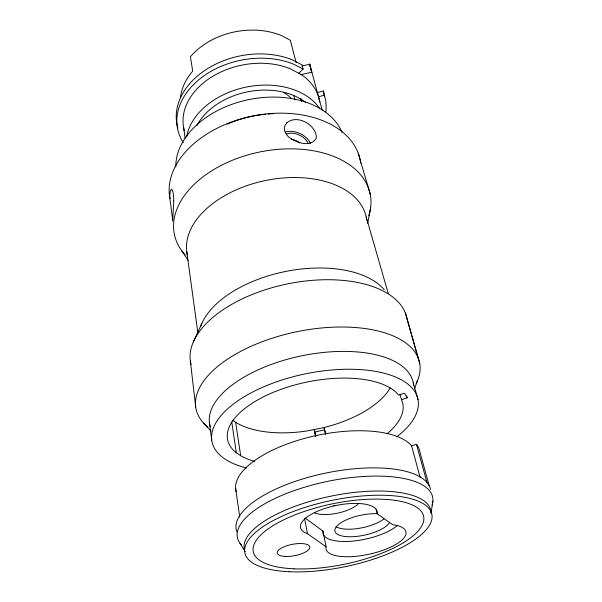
<?xml version="1.0" encoding="UTF-8"?>
<svg xmlns="http://www.w3.org/2000/svg" width="602" height="602" viewBox="0 0 602 602"><rect width="100%" height="100%" fill="white"/><g stroke="black" fill="none" stroke-linecap="round" stroke-linejoin="round"><path stroke-width="0.9" d="M431.107 512.919L432.876 501.112M367.687 223.41L370.659 207.397M414.515 388.892L417.261 381.164M193.34 341.944L201.828 323.515M298.855 73.143L303.145 69.095L302.031 64.873L292.632 59.997A75.122 54.639 -11.7 0 0 209.18 67.665A75.122 54.639 -11.7 0 0 177.868 128.023M386.973 433.794A89.45 40.484 -11.7 0 0 402.761 403.34L401.504 399.683L407.193 397.817L406.689 396.011M301.79 66.032L309.714 64.203L322.175 110.128M236.225 491.683A91.594 37.414 -11.7 0 1 306.824 437.797A91.594 37.414 -11.7 0 1 411.587 445.849L416.479 444.314L418.781 447.85L429.166 485.663M300.383 74.806L311.874 72.165M317.412 92.588L323.334 91L325.712 100.534L326.164 106.223A75.416 54.571 -11.7 0 1 325.81 111.964M184.37 130.837A69.283 50.124 -11.7 0 1 213.62 75.807A69.283 50.124 -11.7 0 1 290.194 68.726L301.549 74.776A69.283 50.124 -11.7 0 1 318.548 96.764L324.486 95.176M315.508 436.134L314.191 429.708L314.846 432.025L324.704 429.843L324.094 427.518L325.456 433.937M291.255 139.039L296.809 140.921L299.841 142.862M283.775 92.61L285.574 93.656A46.113 33.148 -11.7 0 1 291.579 98.698M303.145 69.095L293.716 64.233A75.416 54.571 -11.7 0 0 203.732 75.995A75.416 54.571 -11.7 0 0 183.249 142.704M231.74 421.897L236.323 452.772L240.68 455.714A89.45 40.484 -11.7 0 0 254.646 461.425M307.449 533.696A39.175 14.373 -11.8 0 1 328.511 507.351A39.175 14.373 -11.8 0 1 377.183 513.815L392.707 524.726A40.876 14.072 -12.2 0 1 380.78 551.041A40.876 14.072 -12.2 0 1 326.096 546.812L307.449 533.696L304.597 518.405M232.771 420.211L235.638 422.288A87.32 42.11 -11.7 0 0 306.674 431.009L323.289 427.736L331.431 425.531A87.32 42.11 -11.7 0 0 390.156 388.019M305.169 518.051L323.003 531.122A40.462 14.486 -12.2 0 0 351.32 541.228A40.462 14.486 -12.2 0 0 397.538 525.328M203.559 423.071L211.136 431.198M181.405 250.289L188.117 260.275M239.987 543.26L245.255 551.725M407.193 397.817L404.409 393.226L398.652 395.085L395.619 391.864A89.45 40.484 -11.7 0 0 277.891 390.502A89.45 40.484 -11.7 0 0 236.323 452.772M358.25 153.217L370.192 194.107M366.204 216.953L388.298 293.648M419.729 363.495L407.057 318.857A110.407 57.739 -11.7 0 0 286.304 284.152A110.407 57.739 -11.7 0 0 191.06 364.473M405.372 312.987L418.112 357.889M413.235 382.729L418.014 399.585M416.479 444.314L426.893 482.345M400.021 394.25L401.504 399.683M309.624 64.233L311.783 72.187M411.587 445.849L420.151 477.544M296.139 62.653L290.352 40.296L281.902 35.789A67.236 50.583 -11.7 0 0 254.759 30.1L247.414 30.213A67.236 50.583 -11.7 0 0 190.413 56.723L192.723 71.134A68.116 50.402 -11.7 0 0 180.457 97.72M300.955 98.924L301.406 100.692A33.471 24.343 -13.1 0 0 301.068 98.969M293.776 95.44L294.905 99.955M309.714 64.203L310.73 68.515M318.548 96.764L319.752 101.888M376.122 509.322L377.183 513.815M323.334 91L324.553 96.365M324.899 430.754L325.674 434.411M314.846 432.025L315.787 436.601M323.003 531.122L326.096 546.812M235.638 422.288L240.68 455.714M183.58 127.428L185.16 138.385M235.638 488.591L239.746 517.118M186.755 251.523L197.832 332.56M209.421 422.694L211.723 440.107M190.375 361.072L195.725 407.343M310.933 69.373L311.016 70.261M186.665 136.963A70.63 49.748 -11.7 0 1 245.338 87.282A70.63 49.748 -11.7 0 1 319.67 108.526M196.869 125.66A64.391 45.338 -11.7 0 1 305.605 102.408M300.105 98.314A33.599 24.313 -13.1 0 1 301.632 101.52M286.582 133.983A14.004 9.038 24.8 0 1 308.186 143.6M285.348 132.101A16.63 10.731 24.8 0 1 310.406 143.344M246.647 468.025A105.147 47.641 -11.7 0 1 235.954 402.159A105.147 47.641 -11.7 0 1 380.05 372.262A105.147 47.641 -11.7 0 1 396.673 436.901M187.342 254.857A91.421 56.302 -11.7 0 1 267.311 180.164A91.421 56.302 -11.7 0 1 366.746 220.287M200.812 326.073A97.923 52.743 -11.7 0 1 286.04 271.382A97.923 52.743 -11.7 0 1 384.204 289.675M185.22 255.007A99.955 63.406 -11.7 0 1 258.408 152.268A99.955 63.406 -11.7 0 1 368.823 215.764M169.96 198.788A97.072 64.557 -11.7 0 1 254.729 115.622A97.072 64.557 -11.7 0 1 360.696 163.112M227.112 124.162A86.786 58.213 -11.7 0 1 265.467 114.23M268.108 113.996A86.786 58.213 -11.7 0 1 273.361 113.703M175.822 166.874A85.574 58.635 -11.7 0 1 248.551 99.646A85.574 58.635 -11.7 0 1 342.019 132.455M207.615 426.893A114.154 55.158 -11.7 0 1 296.274 331.83A114.154 55.158 -11.7 0 1 416.215 383.406M210.331 426.856A103.883 48.627 -11.7 0 1 302.069 355.737A103.883 48.627 -11.7 0 1 413.574 385.257M244.608 549.965A95.199 34.051 -11.7 0 1 332.71 495.792A95.199 34.051 -11.7 0 1 431.009 512.919M236.925 531.859A99.187 37.219 -11.7 0 1 312.724 476.114A99.187 37.219 -11.7 0 1 426.833 482.255L429.234 485.754A99.187 37.219 -11.7 0 1 430.535 489.486M241.635 545.201A99.706 36.722 -11.7 0 1 326.683 481.555A99.706 36.722 -11.7 0 1 432.033 505.123M335.374 505.379A25.653 9.963 -11.8 0 1 333.606 505.71M383.85 519.044A28.136 10.264 -12.2 0 1 358.912 528.36A28.136 10.264 -12.2 0 1 335.946 526.705M358.634 503.505A25.796 9.828 -11.8 0 1 337.918 513.092A25.796 9.828 -11.8 0 1 314.703 512.964M389.554 522.513A28.279 10.121 -12.2 0 1 353.509 536.66A28.279 10.121 -12.2 0 1 337.413 525.576A28.279 10.121 -12.2 0 1 376.717 513.672M173.745 200.805L172.706 221.002L172.541 220.415A15.772 0.76 80.6 0 0 171.224 209.248C170.878 202.761 168.176 195.138 171.261 189.194L172.029 189.63A15.765 2.98 -87.5 0 1 173.745 200.805M286.868 122.823L285.092 125.382A16.683 11.4 13.8 0 0 289.058 137.286C296.131 142.629 309.473 147.535 315.839 139.062A16.705 9.527 34.8 0 0 311.776 127.014C305.793 120.423 294.348 116.442 286.868 122.823M289.013 571.727A95.447 33.802 -11.7 0 0 432.04 517.773A95.447 33.802 -11.7 0 0 294.054 511.211A95.447 33.802 -11.7 0 0 289.013 571.727M286.131 556.466A16.57 5.779 -10.8 0 0 309.812 546.985A16.57 5.779 -10.8 0 0 284.611 546.571A16.57 5.779 -10.8 0 0 286.131 556.466M294.002 568.815A86.989 30.792 -11.7 0 0 423.853 519.398A86.989 30.792 -11.7 0 0 297.538 513.875A86.989 30.792 -11.7 0 0 294.002 568.815"/></g></svg>
